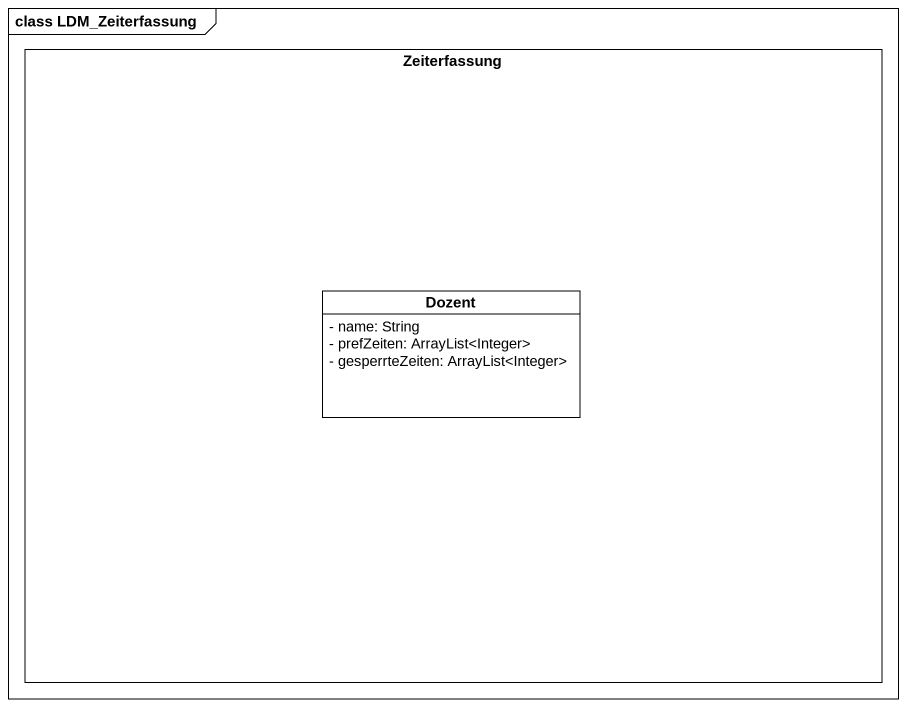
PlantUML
@startuml
mainframe class LDM_Zeiterfassung
hide circle
hide empty members
skinparam classAttributeIconSize 0
rectangle Zeiterfassung {
  class Dozent {
    - name: String
    - prefZeiten: ArrayList<Integer>
    - gesperrteZeiten: ArrayList<Integer>
  }
}
@enduml
